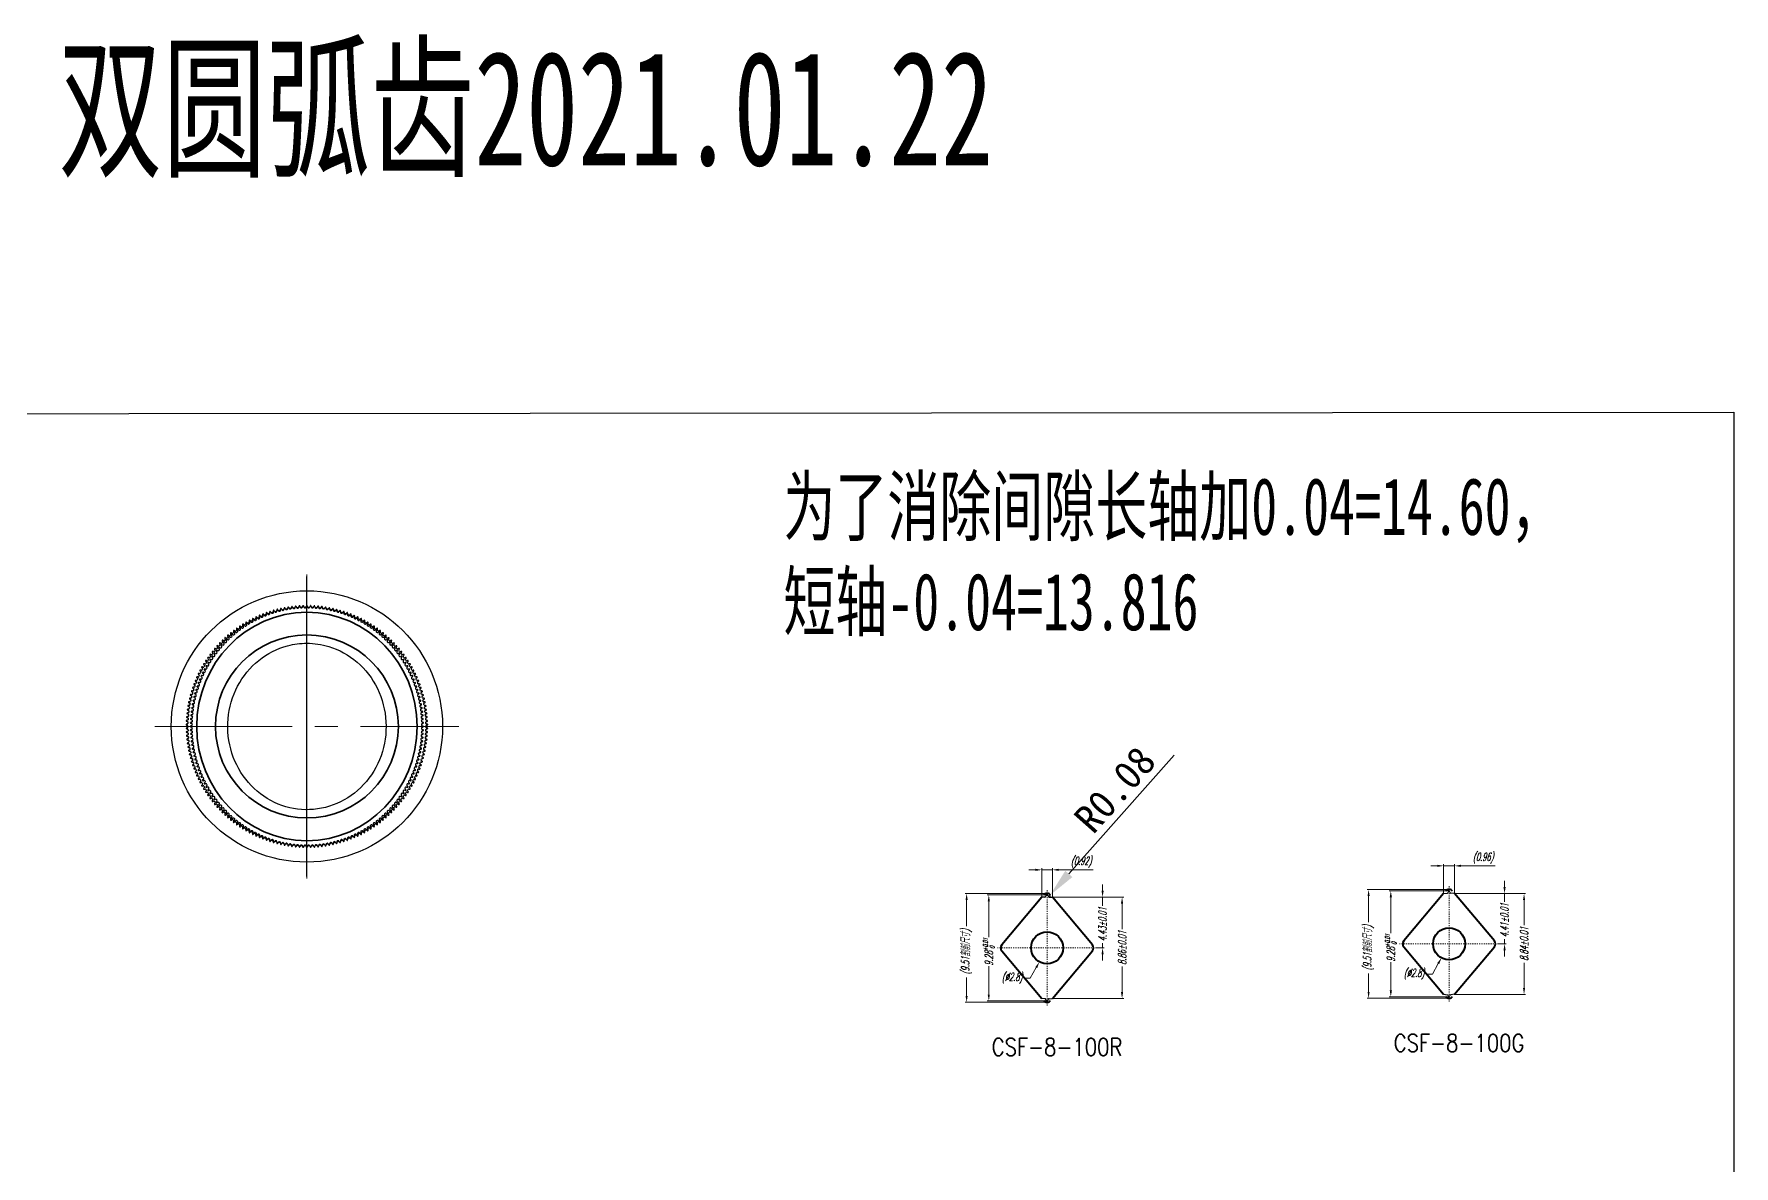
# Model space of a CAD drawing. Header units: millimetres. Extents: x 336 to 581, y 132 to 334.
# Drawn here: x 432.6 to 581.3, y 235.3 to 334.3 of the extents above; entities that cross this region are included whole.
import ezdxf

# ---------------------------------------------------------------- set-up
doc = ezdxf.new("R2010")
doc.units = ezdxf.units.MM
doc.linetypes.add('CENTER', pattern=[0.6, 0.375, -0.075, 0.075, -0.075])
doc.linetypes.add('点画线', pattern=[18, 12, -2, 2, -2])
for name, color, linetype, lineweight in [('center', 1, 'CENTER', 9), ('core', 7, 'Continuous', 40), ('dim', 7, 'Continuous', 9), ('中心线层', 1, '点画线', 18), ('粗实线层', 7, 'Continuous', 35)]:
    doc.layers.add(name, color=color, linetype=linetype, lineweight=lineweight)
doc.layers.add('Top', color=7, linetype='Continuous', true_color=0xffffff)
doc.styles.add('chinesef', font='simplex.shx', dxfattribs={"bigfont": 'gbcbig.shx'})
doc.styles.add('数字与字母-斜', font='romand.shx', dxfattribs={"width": 0.55, "oblique": 15})
doc.styles.add('标准', font='', dxfattribs={"width": 0.667})
doc.styles.get('标准').set_extended_font_data('宋体')
doc.dimstyles.new('ISO-25', dxfattribs={"dimtxt": 2.5, "dimasz": 2.5, "dimexe": 1.25, "dimexo": 0.625, "dimtad": 1, "dimdsep": 46, "dimtxsty": 'Standard', "dimcen": 2.5, "dimadec": 0, "dimazin": 0, "dimtfac": 1, "dimtmove": 0, "dimatfit": 3, "dimfxl": 0, "dimarcsym": 0})
doc.dimstyles.new('机械制图', dxfattribs={"dimscale": 0.8, "dimtxt": 8.5, "dimasz": 5, "dimexe": 1.5, "dimexo": 0, "dimgap": 1.2, "dimtad": 0, "dimdsep": 46, "dimtxsty": '数字与字母-斜', "dimcen": 0, "dimclrd": 256, "dimclre": 256, "dimazin": 2, "dimtfac": 1, "dimtmove": 0, "dimatfit": 3, "dimfxl": 0, "dimfrac": 2, "dimlwd": -1, "dimlwe": -1, "dimarcsym": 0})

# ---------------------------------------------------------------- blocks, each defined once
blk = doc.blocks.new('*U48')
at = {"color": 3}
for p, q in [((-0.06, -0.48), (-0.05, -0.51)), ((0.06, -0.48), (0.05, -0.51))]:
    blk.add_line(p, q, dxfattribs=at)
for centre, radius, start, end in [((-0.16, -0.48), 0.0945, 37.3856, 89.1013), ((-0.21, -0.51), 0.155, 13.7856, 37.3856), ((0.03, -0.49), 0.0841, 193.7856, 241.5986), ((0, 9.81), 10.38, 269.9472, 270.0528), ((-0.03, -0.49), 0.0841, 298.4014, 346.2144), ((0.21, -0.51), 0.155, 142.6144, 166.2144), ((0.16, -0.48), 0.0945, 90.8987, 142.6144), ((0, 9.81), 10.2, 270.8987, 270.9013)]:
    blk.add_arc(centre, radius, start, end, dxfattribs=at)
blk = doc.blocks.new('*U49')
at = {"color": 0, "linetype": 'ByBlock', "lineweight": -2, "transparency": 16777216}
for p, rotation in [((454.94, 283.56), 189.4908369739647), ((455.24, 283.6), 187.5952436773825), ((455.55, 283.64), 185.6979409696451), ((455.86, 283.66), 183.7993478972159), ((456.16, 283.68), 181.8998906031089), ((456.47, 283.68), 180), ((456.78, 283.68), 178.1001093968431), ((457.09, 283.66), 176.2006521027362), ((457.4, 283.64), 174.3020590303069), ((457.7, 283.6), 172.4047563225867), ((458.01, 283.56), 170.5091630254369), ((451.24, 282.08), 213.8128218417648), ((451.5, 282.25), 211.9707539819027), ((451.76, 282.41), 210.1230367586179), ((452.03, 282.56), 208.2698380247467), ((452.31, 282.7), 206.4113513786229), ((452.59, 282.83), 204.5477957232031), ((452.87, 282.96), 202.6794146534161), ((453.15, 283.07), 200.8064756677382), ((453.44, 283.18), 198.9292692020304), ((453.74, 283.27), 197.0481074859182), ((454.03, 283.36), 195.1633232243757), ((454.33, 283.43), 193.2752681096532), ((454.63, 283.5), 191.3843111712255), ((458.31, 283.5), 168.6156888287657), ((458.61, 283.43), 166.7247318903519), ((458.91, 283.36), 164.8366767756419), ((459.21, 283.27), 162.95189251411), ((459.5, 283.18), 161.0707307980068), ((459.79, 283.07), 159.1935243323066), ((460.08, 282.96), 157.320585346635), ((460.36, 282.83), 155.4522042768531), ((460.64, 282.7), 153.5886486214359), ((460.91, 282.56), 151.7301619753138), ((461.18, 282.41), 149.8769632243626), ((461.44, 282.25), 148.0292460047276), ((461.7, 282.08), 146.1871781483804), ((449.6, 280.69), 226.5404784342859), ((449.81, 280.91), 224.740473632002), ((450.03, 281.13), 222.9343696751441), ((450.26, 281.33), 221.1221547112069), ((450.5, 281.53), 219.3038415675264), ((450.74, 281.72), 217.4794682784155), ((450.99, 281.91), 215.6490985057944), ((461.96, 281.91), 144.3509014877085), ((462.2, 281.72), 142.5205317182686), ((462.45, 281.53), 140.6961584325216), ((462.68, 281.33), 138.8778452888355), ((462.91, 281.13), 137.0656303248923), ((463.13, 280.91), 135.259526370994), ((463.35, 280.69), 133.4595215687479), ((448.46, 279.24), 237.2160255193722), ((448.63, 279.5), 235.4510725950886), ((448.81, 279.75), 233.6805698706818), ((448.99, 279.99), 231.904373003453), ((449.19, 280.23), 230.1223575692649), ((449.39, 280.47), 228.3344199923697), ((463.56, 280.47), 131.6655800106488), ((463.76, 280.23), 129.8776424336951), ((463.95, 279.99), 128.095626999414), ((464.14, 279.75), 126.319430132066), ((464.32, 279.5), 124.5489274075201), ((464.49, 279.24), 122.7839744830834), ((447.72, 277.89), 245.9638665111879), ((447.85, 278.16), 244.2238687521222), ((447.99, 278.44), 242.479307340491), ((448.14, 278.71), 240.7299531366907), ((448.29, 278.98), 238.9755919430033), ((464.65, 278.98), 121.0244080592893), ((464.81, 278.71), 119.2700468654323), ((464.95, 278.44), 117.5206926614582), ((465.09, 278.16), 115.7761312496515), ((465.22, 277.89), 114.0361334904102), ((447.2, 276.44), 254.6043389684204), ((447.29, 276.73), 252.8832701024959), ((447.39, 277.02), 251.1589721199838), ((447.49, 277.31), 249.4311562544276), ((447.6, 277.6), 247.6995436841941), ((465.34, 277.6), 112.3004563175184), ((465.45, 277.31), 110.5688437471842), ((465.56, 277.02), 108.8410278815157), ((465.65, 276.73), 107.1167298885097), ((465.74, 276.44), 105.3956610231856), ((446.95, 275.23), 261.4623930296211), ((447, 275.53), 259.7511875403154), ((447.06, 275.84), 258.0379883651125), ((447.13, 276.14), 256.322476464084), ((465.82, 276.14), 103.677523528073), ((465.89, 275.84), 101.9620116275504), ((465.95, 275.53), 100.2488124528118), ((466, 275.23), 98.537606963933), ((446.84, 274), 268.2938243437875), ((446.83, 273.69), 269.9999999999982), ((446.85, 274.31), 266.5873113449028), ((446.88, 274.62), 264.8801245247548), ((446.91, 274.92), 263.1719291352264), ((466.04, 274.92), 96.8280708587215), ((466.07, 274.62), 95.11987546924537), ((466.09, 274.31), 93.41268864961799), ((466.11, 274), 91.70617565113692), ((466.11, 273.69), 89.99999999524826), ((446.84, 273.38), 271.7061756562082), ((446.85, 273.08), 273.4126886550903), ((446.88, 272.77), 275.1198754752334), ((446.91, 272.46), 276.828070864753), ((446.95, 272.16), 278.5376069703441), ((466, 272.16), 81.46239303016074), ((466.04, 272.46), 83.17192913153012), ((466.07, 272.77), 84.8801245207839), ((466.09, 273.08), 86.58731134067797), ((466.11, 273.38), 88.29382433931066), ((447, 271.85), 280.248812459628), ((447.06, 271.55), 281.962011634799), ((447.13, 271.25), 283.6775235357827), ((447.2, 270.95), 285.3956610313854), ((465.74, 270.95), 74.60433896748692), ((465.82, 271.25), 76.32247646341719), ((465.89, 271.55), 78.03798836523507), ((465.95, 271.85), 79.75118754059925), ((447.29, 270.66), 287.1167298972297), ((447.39, 270.36), 288.841027879639), ((447.49, 270.07), 290.5688437450663), ((447.6, 269.78), 292.3004563151422), ((447.72, 269.5), 294.036133487959), ((465.22, 269.5), 65.96386650953704), ((465.34, 269.78), 67.69954368261078), ((465.45, 270.07), 69.43115625294728), ((465.56, 270.36), 71.15897211864483), ((465.65, 270.66), 72.88327010133888), ((447.85, 269.22), 295.7761312474733), ((447.99, 268.95), 297.5206926590013), ((448.14, 268.67), 299.2700468626772), ((448.29, 268.41), 301.0244080562151), ((448.46, 268.15), 302.783974479668), ((448.63, 267.89), 304.5489274037401), ((464.32, 267.89), 55.45107259359097), ((464.49, 268.15), 57.21602551779977), ((464.65, 268.41), 58.97559194137126), ((464.81, 268.67), 60.72995313501753), ((464.95, 268.95), 62.47930733879886), ((465.09, 269.22), 64.22386875043631), ((448.81, 267.64), 306.3194301278961), ((448.99, 267.39), 308.0956269948281), ((449.19, 267.15), 309.8776424286669), ((449.39, 266.92), 311.6655800051508), ((449.6, 266.69), 313.4595215627514), ((449.81, 266.47), 315.2595263644689), ((463.13, 266.47), 44.74047363109209), ((463.35, 266.69), 46.54047843327419), ((463.56, 266.92), 48.33441999125431), ((463.76, 267.15), 50.12235756804695), ((463.95, 267.39), 51.90437300213566), ((464.14, 267.64), 53.68056986927025), ((450.03, 266.26), 317.065630320664), ((450.26, 266.05), 318.8778452838263), ((450.5, 265.85), 320.6961584266027), ((450.74, 265.66), 322.5205317146603), ((450.99, 265.48), 324.3509014945407), ((451.24, 265.3), 326.1871781581901), ((451.5, 265.13), 328.029246018053), ((461.44, 265.13), 31.97075398155555), ((461.7, 265.3), 33.81282184135797), ((461.96, 265.48), 35.6490985053208), ((462.2, 265.66), 37.47946827786795), ((462.45, 265.85), 39.30384156689778), ((462.68, 266.05), 41.12215471049006), ((462.91, 266.26), 42.93436967433311), ((451.76, 264.98), 329.876963241339), ((452.03, 264.83), 331.7301619752114), ((452.31, 264.68), 333.5886486213366), ((452.59, 264.55), 335.4522042767582), ((452.87, 264.43), 337.3205853465464), ((453.15, 264.31), 339.1935243322246), ((453.44, 264.21), 341.070730797933), ((453.74, 264.11), 342.9518925135424), ((454.03, 264.03), 344.8366767752328), ((454.33, 263.95), 346.7247318900755), ((454.63, 263.89), 348.6156888285954), ((454.94, 263.83), 350.5091630259212), ((455.24, 263.78), 352.4047563227309), ((455.55, 263.75), 354.3020590303286), ((455.86, 263.72), 356.2006521027416), ((456.16, 263.71), 358.1001093968471), ((456.78, 263.71), 1.899890603065979), ((457.09, 263.72), 3.799347897185712), ((457.4, 263.75), 5.697940969622366), ((457.7, 263.78), 7.595243677250884), ((458.01, 263.83), 9.490836974098155), ((458.31, 263.89), 11.38431117146572), ((458.61, 263.95), 13.27526811003003), ((458.91, 264.03), 15.16332322428985), ((459.21, 264.11), 17.0481074858206), ((459.5, 264.21), 18.92926914137255), ((459.79, 264.31), 20.80647566760764), ((460.08, 264.43), 22.67941465326308), ((460.36, 264.55), 24.54779572302335), ((460.64, 264.68), 26.41135137841171), ((460.91, 264.83), 28.26983802449723), ((461.18, 264.98), 30.12303675832327)]:
    blk.add_blockref('*U48', p, dxfattribs=dict(at, rotation=rotation))
blk.add_blockref('*U48', (456.47, 263.7), dxfattribs=at)
blk = doc.blocks.new('*U39')
for p, q in [((0.01, -0.02), (0, -0.03)), ((0.13, -0.02), (0.13, -0.03))]:
    blk.add_line(p, q)
for centre, radius, start, end in [((0.22, -0.06), 0.215, 142.7889, 169.2251), ((0.07, 0.05), 0.0283, 37.2111, 142.7889), ((-0.08, -0.06), 0.215, 10.7749, 37.2111), ((0.07, -10.49), 10.41, 90.5196, 91.2626), ((-0.09, -0.01), 0.0991, 312.75, 349.2251), ((0.23, -0.01), 0.0991, 190.7749, 227.25)]:
    blk.add_arc(centre, radius, start, end)
blk = doc.blocks.new('*U41')
at = {"color": 0, "linetype": 'ByBlock', "lineweight": -2, "transparency": 16777216}
for p, rotation in [((-545.65, -241.09), 21.38613861386139), ((-545.35, -240.97), 19.60396039603961), ((-545.04, -240.87), 17.82178217821783), ((-544.73, -240.77), 16.03960396039606), ((-544.41, -240.68), 14.25742574257428), ((-544.1, -240.6), 12.47524752475248), ((-543.78, -240.54), 10.6930693069307), ((-543.46, -240.48), 8.910891089108889), ((-543.13, -240.43), 7.1287128712871), ((-542.81, -240.39), 5.346534653465332), ((-542.48, -240.37), 3.56435643564348), ((-542.16, -240.35), 1.782178217821757), ((-541.5, -240.34), 358.2178217821785), ((-541.18, -240.36), 356.4356435643566), ((-540.85, -240.38), 354.6534653465349), ((-540.53, -240.41), 352.871287128713), ((-540.2, -240.46), 351.0891089108911), ((-539.88, -240.51), 349.3069306930694), ((-539.56, -240.57), 347.5247524752476), ((-539.24, -240.65), 345.7425742574258), ((-538.93, -240.73), 343.960396039604), ((-538.62, -240.82), 342.1782178217823), ((-538.31, -240.93), 340.3960396039605), ((-538, -241.04), 338.6138613861387), ((-548.19, -242.54), 37.42574257425745), ((-547.93, -242.35), 35.64356435643565), ((-547.67, -242.16), 33.86138613861387), ((-547.39, -241.98), 32.07920792079209), ((-547.12, -241.81), 30.29702970297033), ((-546.83, -241.65), 28.51485148514854), ((-546.54, -241.49), 26.73267326732674), ((-546.25, -241.35), 24.95049504950498), ((-545.95, -241.21), 23.16831683168317), ((-537.7, -241.16), 336.831683168317), ((-537.4, -241.29), 335.0495049504951), ((-537.1, -241.43), 333.2673267326733), ((-536.81, -241.58), 331.4851485148516), ((-536.53, -241.74), 329.7029702970298), ((-536.25, -241.91), 327.920792079208), ((-535.97, -242.08), 326.1386138613863), ((-535.7, -242.27), 324.3564356435645), ((-535.44, -242.46), 322.5742574257426), ((-549.62, -243.88), 48.11881188118814), ((-549.4, -243.64), 46.33663366336635), ((-549.17, -243.4), 44.55445544554458), ((-548.94, -243.18), 42.77227722772279), ((-548.7, -242.96), 40.99009900990102), ((-548.45, -242.75), 39.20792079207922), ((-535.18, -242.66), 320.7920792079209), ((-534.93, -242.87), 319.0099009900991), ((-534.69, -243.09), 317.2277227722773), ((-534.45, -243.31), 315.4455445544555), ((-534.22, -243.54), 313.6633663366338), ((-534, -243.78), 311.8811881188119), ((-533.78, -244.02), 310.0990099009902), ((-550.77, -245.46), 58.81188118811883), ((-550.6, -245.18), 57.02970297029704), ((-550.42, -244.91), 55.24752475247524), ((-550.23, -244.64), 53.46534653465348), ((-550.04, -244.38), 51.68316831683171), ((-549.83, -244.13), 49.90099009900993), ((-533.57, -244.28), 308.3168316831684), ((-533.37, -244.53), 306.5346534653466), ((-533.18, -244.8), 304.7524752475248), ((-533, -245.07), 302.9702970297031), ((-532.82, -245.34), 301.1881188118812), ((-551.5, -246.92), 67.72277227722773), ((-551.37, -246.62), 65.94059405940594), ((-551.24, -246.32), 64.15841584158417), ((-551.09, -246.03), 62.37623762376241), ((-550.94, -245.74), 60.59405940594063), ((-532.65, -245.62), 299.4059405940595), ((-532.5, -245.91), 297.6237623762377), ((-532.35, -246.2), 295.8415841584159), ((-532.21, -246.49), 294.0594059405942), ((-532.08, -246.79), 292.2772277227724), ((-531.96, -247.1), 290.4950495049505), ((-551.99, -248.47), 76.63366336633665), ((-551.91, -248.16), 74.85148514851487), ((-551.82, -247.84), 73.0693069306931), ((-551.72, -247.53), 71.28712871287132), ((-551.62, -247.22), 69.50495049504953), ((-531.85, -247.4), 288.7128712871288), ((-531.74, -247.71), 286.930693069307), ((-531.65, -248.03), 285.1485148514852), ((-531.57, -248.34), 283.3663366336635), ((-552.2, -249.76), 83.76237623762378), ((-552.16, -249.44), 81.98019801980202), ((-552.11, -249.11), 80.19801980198022), ((-552.06, -248.79), 78.41584158415843), ((-531.5, -248.66), 281.5841584158417), ((-531.43, -248.98), 279.8019801980199), ((-531.38, -249.3), 278.0198019801981), ((-531.34, -249.63), 276.2376237623763), ((-531.31, -249.95), 274.4554455445545), ((-552.25, -250.41), 87.32673267326734), ((-552.26, -250.74), 89.10891089108914), ((-552.25, -251.07), 90.8910891089109), ((-552.24, -251.39), 92.67326732673271), ((-552.23, -250.09), 85.54455445544558), ((-531.28, -250.28), 272.6732673267327), ((-531.28, -251.26), 267.3267326732674), ((-531.27, -250.6), 270.8910891089109), ((-531.27, -250.93), 269.1089108910892), ((-552.22, -251.72), 94.4554455445545), ((-552.19, -252.04), 96.23762376237627), ((-552.14, -252.37), 98.01980198019803), ((-552.09, -252.69), 99.80198019801982), ((-552.03, -253.01), 101.5841584158416), ((-531.47, -252.88), 258.4158415841584), ((-531.41, -252.55), 260.1980198019803), ((-531.36, -252.23), 261.9801980198021), ((-531.32, -251.91), 263.7623762376238), ((-531.3, -251.58), 265.5445544554456), ((-551.96, -253.33), 103.3663366336634), ((-551.87, -253.64), 105.1485148514851), ((-551.78, -253.96), 106.930693069307), ((-551.68, -254.27), 108.7128712871287), ((-531.91, -254.45), 249.5049504950496), ((-531.8, -254.14), 251.2871287128714), ((-531.7, -253.83), 253.0693069306931), ((-531.62, -253.51), 254.8514851485149), ((-531.54, -253.19), 256.6336633663367), ((-551.57, -254.57), 110.4950495049505), ((-551.45, -254.88), 112.2772277227723), ((-551.32, -255.17), 114.0594059405941), ((-551.18, -255.47), 115.8415841584159), ((-551.03, -255.76), 117.6237623762376), ((-532.59, -255.93), 240.5940594059407), ((-532.43, -255.64), 242.3762376237624), ((-532.29, -255.35), 244.1584158415842), ((-532.15, -255.05), 245.940594059406), ((-532.03, -254.75), 247.7227722772278), ((-550.87, -256.05), 119.4059405940594), ((-550.7, -256.33), 121.1881188118812), ((-550.53, -256.6), 122.970297029703), ((-550.35, -256.87), 124.7524752475248), ((-550.15, -257.14), 126.5346534653466), ((-549.95, -257.39), 128.3168316831683), ((-533.49, -257.29), 231.6831683168317), ((-533.29, -257.03), 233.4653465346535), ((-533.1, -256.76), 235.2475247524753), ((-532.92, -256.49), 237.0297029702971), ((-532.75, -256.21), 238.8118811881189), ((-549.75, -257.65), 130.0990099009901), ((-549.53, -257.89), 131.8811881188119), ((-549.31, -258.13), 133.6633663366337), ((-549.08, -258.36), 135.4455445544555), ((-548.84, -258.58), 137.2277227722772), ((-548.59, -258.8), 139.009900990099), ((-535.08, -258.92), 219.2079207920792), ((-534.83, -258.71), 220.990099009901), ((-534.59, -258.49), 222.7722772277228), ((-534.35, -258.26), 224.5544554455446), ((-534.13, -258.03), 226.3366336633664), ((-533.9, -257.79), 228.1188118811882), ((-533.69, -257.54), 229.90099009901), ((-548.34, -259.01), 140.7920792079208), ((-548.09, -259.21), 142.5742574257426), ((-547.82, -259.4), 144.3564356435644), ((-547.55, -259.59), 146.1386138613862), ((-547.28, -259.76), 147.920792079208), ((-547, -259.93), 149.7029702970297), ((-546.71, -260.09), 151.4851485148515), ((-546.42, -260.24), 153.2673267326733), ((-546.13, -260.38), 155.0495049504951), ((-537.27, -260.32), 204.950495049505), ((-536.98, -260.18), 206.7326732673268), ((-536.69, -260.02), 208.5148514851485), ((-536.41, -259.86), 210.2970297029703), ((-536.13, -259.69), 212.0792079207921), ((-535.86, -259.51), 213.8613861386139), ((-535.59, -259.32), 215.6435643564357), ((-535.33, -259.13), 217.4257425742575), ((-545.83, -260.51), 156.8316831683169), ((-545.53, -260.63), 158.6138613861386), ((-545.22, -260.74), 160.3960396039604), ((-544.91, -260.85), 162.1782178217823), ((-544.6, -260.94), 163.960396039604), ((-544.28, -261.02), 165.7425742574258), ((-543.96, -261.09), 167.5247524752476), ((-543.64, -261.16), 169.3069306930693), ((-543.32, -261.21), 171.0891089108912), ((-543, -261.26), 172.871287128713), ((-542.67, -261.29), 174.6534653465348), ((-542.35, -261.31), 176.4356435643566), ((-542.02, -261.33), 178.2178217821787), ((-541.7, -261.33), 180), ((-541.37, -261.32), 181.7821782178215), ((-541.04, -261.3), 183.5643564356435), ((-540.72, -261.28), 185.3465346534653), ((-540.39, -261.24), 187.1287128712871), ((-540.07, -261.19), 188.910891089109), ((-539.75, -261.13), 190.6930693069307), ((-539.43, -261.07), 192.4752475247525), ((-539.11, -260.99), 194.2574257425743), ((-538.8, -260.9), 196.0396039603961), ((-538.49, -260.8), 197.8217821782178), ((-538.18, -260.7), 199.6039603960396), ((-537.87, -260.58), 201.3861386138614), ((-537.57, -260.46), 203.1683168316832)]:
    blk.add_blockref('*U39', p, dxfattribs=dict(at, rotation=rotation))
blk.add_blockref('*U39', (-541.83, -240.34), dxfattribs=at)
blk = doc.blocks.new('*D55')
at = {"layer": 'Defpoints', "color": 0, "transparency": 16777216}
for p in [(514.2, 259.08), (521.24, 259.08), (521.24, 249.57)]:
    blk.add_point(p, dxfattribs=at)
at = {"layer": 'dim', "transparency": 16777216}
for p, q in [((521.24, 259.08), (514.06, 259.08)), ((514.2, 258.52), (514.2, 256.24)), ((514.2, 250.13), (514.2, 251.74)), ((521.24, 249.57), (514.06, 249.57))]:
    blk.add_line(p, q, dxfattribs=at)
for points in [[(514.1, 258.52), (514.29, 258.52), (514.2, 259.08)], [(514.1, 250.13), (514.29, 250.13), (514.2, 249.57)]]:
    blk.add_solid(points, dxfattribs=at)
at = {"layer": 'dim', "color": 0, "transparency": 16777216, "insert": (514.2, 253.99), "char_height": 0.7, "attachment_point": 5, "rotation": 90, "style": '数字与字母-斜'}
blk.add_mtext('(9.51{\\fFZXiYuan-M01S|b0|i0|c134|p65;割前尺寸})', dxfattribs=at)
blk = doc.blocks.new('*D56')
at = {"layer": 'Defpoints', "color": 0, "transparency": 16777216}
for p in [(516.14, 258.96), (521.24, 258.96), (521.24, 249.69)]:
    blk.add_point(p, dxfattribs=at)
at = {"layer": 'dim', "transparency": 16777216}
for p, q in [((521.24, 258.96), (516, 258.96)), ((516.14, 258.4), (516.14, 255.26)), ((516.14, 250.25), (516.14, 252.72)), ((521.24, 249.69), (516, 249.69))]:
    blk.add_line(p, q, dxfattribs=at)
for points in [[(516.04, 258.4), (516.23, 258.4), (516.14, 258.96)], [(516.04, 250.25), (516.23, 250.25), (516.14, 249.69)]]:
    blk.add_solid(points, dxfattribs=at)
at = {"layer": 'dim', "color": 0, "transparency": 16777216, "insert": (516.14, 253.99), "char_height": 0.7, "attachment_point": 5, "rotation": 90, "style": '数字与字母-斜'}
blk.add_mtext('\\A1;9.28{\\H0.420000;\\S+0.01^  0;}', dxfattribs=at)
blk = doc.blocks.new('*D57')
at = {"layer": 'Defpoints', "color": 0, "transparency": 16777216}
for p in [(521.7, 258.76), (526.09, 258.76), (525.56, 254.33)]:
    blk.add_point(p, dxfattribs=at)
at = {"layer": 'dim', "transparency": 16777216}
for p, q in [((526.09, 259.32), (526.09, 259.88)), ((521.7, 258.76), (526.23, 258.76)), ((526.09, 258.76), (526.09, 258.01)), ((526.09, 254.33), (526.09, 254.75)), ((525.56, 254.33), (526.23, 254.33)), ((526.09, 253.77), (526.09, 253.21))]:
    blk.add_line(p, q, dxfattribs=at)
for points in [[(526, 259.32), (526.19, 259.32), (526.09, 258.76)], [(526, 253.77), (526.19, 253.77), (526.09, 254.33)]]:
    blk.add_solid(points, dxfattribs=at)
at = {"layer": 'dim', "color": 0, "transparency": 16777216, "insert": (526.09, 256.38), "char_height": 0.7, "attachment_point": 5, "rotation": 90, "style": '数字与字母-斜'}
blk.add_mtext('\\A1;4.43±0.01', dxfattribs=at)
blk = doc.blocks.new('*D58')
at = {"layer": 'Defpoints', "color": 0, "transparency": 16777216}
for p in [(521.91, 255.55), (520.56, 253.1)]:
    blk.add_point(p, dxfattribs=at)
at = {"layer": 'dim', "transparency": 16777216}
for p, q in [((519.21, 251.67), (519.77, 251.67)), ((519.77, 251.67), (520.29, 252.61))]:
    blk.add_line(p, q, dxfattribs=at)
blk.add_solid([(520.21, 252.65), (520.37, 252.56), (520.56, 253.1)], dxfattribs=at)
at = {"layer": 'dim', "color": 0, "transparency": 16777216, "insert": (518.18, 251.67), "char_height": 0.7, "attachment_point": 5, "rotation": 0.01, "style": '数字与字母-斜'}
blk.add_mtext('(∅2.8)', dxfattribs=at)
blk = doc.blocks.new('*D59')
at = {"layer": 'Defpoints', "color": 0, "transparency": 16777216}
for p in [(520.77, 261.15), (520.77, 258.76), (521.7, 258.76)]:
    blk.add_point(p, dxfattribs=at)
at = {"layer": 'dim', "transparency": 16777216}
for p, q in [((520.21, 261.15), (519.65, 261.15)), ((520.77, 258.76), (520.77, 261.29)), ((520.77, 261.15), (521.7, 261.15)), ((521.7, 258.76), (521.7, 261.29)), ((522.26, 261.15), (525.27, 261.15))]:
    blk.add_line(p, q, dxfattribs=at)
for points in [[(520.21, 261.25), (520.21, 261.06), (520.77, 261.15)], [(522.26, 261.25), (522.26, 261.06), (521.7, 261.15)]]:
    blk.add_solid(points, dxfattribs=at)
at = {"layer": 'dim', "color": 0, "transparency": 16777216, "insert": (524.23, 261.83), "char_height": 0.7, "attachment_point": 5, "style": '数字与字母-斜'}
blk.add_mtext('(0.92)', dxfattribs=at)
blk = doc.blocks.new('*D60')
at = {"layer": 'Defpoints', "color": 0, "transparency": 16777216}
for p in [(521.7, 258.76), (527.8, 258.76), (521.7, 249.9)]:
    blk.add_point(p, dxfattribs=at)
at = {"layer": 'dim', "transparency": 16777216}
for p, q in [((521.7, 258.76), (527.94, 258.76)), ((527.8, 258.2), (527.8, 255.96)), ((527.8, 250.46), (527.8, 252.69)), ((521.7, 249.9), (527.94, 249.9))]:
    blk.add_line(p, q, dxfattribs=at)
for points in [[(527.7, 258.2), (527.89, 258.2), (527.8, 258.76)], [(527.7, 250.46), (527.89, 250.46), (527.8, 249.9)]]:
    blk.add_solid(points, dxfattribs=at)
at = {"layer": 'dim', "color": 0, "transparency": 16777216, "insert": (527.8, 254.33), "char_height": 0.7, "attachment_point": 5, "rotation": 90, "style": '数字与字母-斜'}
blk.add_mtext('\\A1;8.86±0.01', dxfattribs=at)
blk = doc.blocks.new('*D68')
at = {"color": 0, "linetype": 'Continuous', "lineweight": -2, "transparency": 16777216}
for p, q in [((532.35, 271.17), (523.14, 260.79)), ((521.43, 258.86), (521.48, 258.92))]:
    blk.add_line(p, q, dxfattribs=at)
blk.add_arc((521.43, 258.86), 0.0841, 265.574, 48.415, dxfattribs=at)
at = {"color": 0, "transparency": 16777216}
blk.add_solid([(522.83, 261.07), (523.45, 260.52), (521.48, 258.92)], dxfattribs=at)
at = {"layer": 'Defpoints', "color": 0, "transparency": 16777216}
for p in [(521.43, 258.86), (521.48, 258.92)]:
    blk.add_point(p, dxfattribs=at)
at = {"color": 0, "transparency": 16777216, "insert": (527.17, 268.16), "char_height": 2.5, "attachment_point": 5, "rotation": 48.415}
blk.add_mtext('R0.08', dxfattribs=at)
blk = doc.blocks.new('*D61')
at = {"layer": 'Defpoints', "color": 0, "transparency": 16777216}
for p in [(549.37, 259.43), (556.41, 259.43), (556.41, 249.92)]:
    blk.add_point(p, dxfattribs=at)
at = {"layer": 'dim', "transparency": 16777216}
for p, q in [((556.41, 259.43), (549.23, 259.43)), ((549.37, 258.87), (549.37, 256.59)), ((549.37, 250.48), (549.37, 252.09)), ((556.41, 249.92), (549.23, 249.92))]:
    blk.add_line(p, q, dxfattribs=at)
for points in [[(549.28, 258.87), (549.46, 258.87), (549.37, 259.43)], [(549.28, 250.48), (549.46, 250.48), (549.37, 249.92)]]:
    blk.add_solid(points, dxfattribs=at)
at = {"layer": 'dim', "color": 0, "transparency": 16777216, "insert": (549.37, 254.34), "char_height": 0.7, "attachment_point": 5, "rotation": 90, "style": '数字与字母-斜'}
blk.add_mtext('(9.51{\\fFZXiYuan-M01S|b0|i0|c134|p65;割前尺寸})', dxfattribs=at)
blk = doc.blocks.new('*D62')
at = {"layer": 'Defpoints', "color": 0, "transparency": 16777216}
for p in [(551.31, 259.31), (556.41, 259.31), (556.41, 250.04)]:
    blk.add_point(p, dxfattribs=at)
at = {"layer": 'dim', "transparency": 16777216}
for p, q in [((556.41, 259.31), (551.17, 259.31)), ((551.31, 258.75), (551.31, 255.61)), ((551.31, 250.6), (551.31, 253.07)), ((556.41, 250.04), (551.17, 250.04))]:
    blk.add_line(p, q, dxfattribs=at)
for points in [[(551.22, 258.75), (551.41, 258.75), (551.31, 259.31)], [(551.22, 250.6), (551.41, 250.6), (551.31, 250.04)]]:
    blk.add_solid(points, dxfattribs=at)
at = {"layer": 'dim', "color": 0, "transparency": 16777216, "insert": (551.31, 254.34), "char_height": 0.7, "attachment_point": 5, "rotation": 90, "style": '数字与字母-斜'}
blk.add_mtext('\\A1;9.28{\\H0.420000;\\S+0.01^  0;}', dxfattribs=at)
blk = doc.blocks.new('*D63')
at = {"layer": 'Defpoints', "color": 0, "transparency": 16777216}
for p in [(556.89, 259.08), (561.27, 259.08), (560.74, 254.68)]:
    blk.add_point(p, dxfattribs=at)
at = {"layer": 'dim', "transparency": 16777216}
for p, q in [((556.89, 259.08), (561.41, 259.08)), ((561.27, 259.64), (561.27, 260.2)), ((561.27, 259.08), (561.27, 258.36)), ((560.74, 254.68), (561.41, 254.68)), ((561.27, 254.68), (561.27, 255.1)), ((561.27, 254.12), (561.27, 253.56))]:
    blk.add_line(p, q, dxfattribs=at)
for points in [[(561.17, 259.64), (561.36, 259.64), (561.27, 259.08)], [(561.17, 254.12), (561.36, 254.12), (561.27, 254.68)]]:
    blk.add_solid(points, dxfattribs=at)
at = {"layer": 'dim', "color": 0, "transparency": 16777216, "insert": (561.27, 256.73), "char_height": 0.7, "attachment_point": 5, "rotation": 90, "style": '数字与字母-斜'}
blk.add_mtext('\\A1;4.41±0.01', dxfattribs=at)
blk = doc.blocks.new('*D64')
at = {"layer": 'Defpoints', "color": 0, "transparency": 16777216}
for p in [(557.09, 255.9), (555.74, 253.45)]:
    blk.add_point(p, dxfattribs=at)
at = {"layer": 'dim', "transparency": 16777216}
for p, q in [((554.95, 252.02), (555.47, 252.96)), ((554.39, 252.02), (554.95, 252.02))]:
    blk.add_line(p, q, dxfattribs=at)
blk.add_solid([(555.38, 253), (555.55, 252.91), (555.74, 253.45)], dxfattribs=at)
at = {"layer": 'dim', "color": 0, "transparency": 16777216, "insert": (553.35, 252.02), "char_height": 0.7, "attachment_point": 5, "rotation": 0.01, "style": '数字与字母-斜'}
blk.add_mtext('(∅2.8)', dxfattribs=at)
blk = doc.blocks.new('*D65')
at = {"layer": 'Defpoints', "color": 0, "transparency": 16777216}
for p in [(555.93, 261.5), (555.93, 259.08), (556.89, 259.08)]:
    blk.add_point(p, dxfattribs=at)
at = {"layer": 'dim', "transparency": 16777216}
for p, q in [((555.37, 261.5), (554.81, 261.5)), ((555.93, 259.08), (555.93, 261.64)), ((555.93, 261.5), (556.89, 261.5)), ((556.89, 259.08), (556.89, 261.64)), ((557.45, 261.5), (560.44, 261.5))]:
    blk.add_line(p, q, dxfattribs=at)
for points in [[(555.37, 261.6), (555.37, 261.41), (555.93, 261.5)], [(557.45, 261.6), (557.45, 261.41), (556.89, 261.5)]]:
    blk.add_solid(points, dxfattribs=at)
at = {"layer": 'dim', "color": 0, "transparency": 16777216, "insert": (559.4, 262.18), "char_height": 0.7, "attachment_point": 5, "style": '数字与字母-斜'}
blk.add_mtext('(0.96)', dxfattribs=at)
blk = doc.blocks.new('*D66')
at = {"layer": 'Defpoints', "color": 0, "transparency": 16777216}
for p in [(556.89, 259.08), (562.97, 259.08), (556.87, 250.25)]:
    blk.add_point(p, dxfattribs=at)
at = {"layer": 'dim', "transparency": 16777216}
for p, q in [((556.89, 259.08), (563.11, 259.08)), ((562.97, 258.52), (562.97, 256.3)), ((562.97, 250.81), (562.97, 253.03)), ((556.87, 250.25), (563.11, 250.25))]:
    blk.add_line(p, q, dxfattribs=at)
for points in [[(562.88, 258.52), (563.06, 258.52), (562.97, 259.08)], [(562.88, 250.81), (563.06, 250.81), (562.97, 250.25)]]:
    blk.add_solid(points, dxfattribs=at)
at = {"layer": 'dim', "color": 0, "transparency": 16777216, "insert": (562.97, 254.67), "char_height": 0.7, "attachment_point": 5, "rotation": 90, "style": '数字与字母-斜'}
blk.add_mtext('\\A1;8.84±0.01', dxfattribs=at)

msp = doc.modelspace()

# ---------------------------------------------------------------- linework, layer by layer
msp.add_line((456.47234, 260.57894), (456.47234, 286.80735))
at = {"color": 1}
for p, q in [((521.13177, 258.87174), (521.1234, 258.83981)), ((521.33691, 258.87174), (521.34528, 258.83981)), ((555.92928, 259.08475), (556.26069, 259.12666)), ((556.34696, 259.21352), (556.34561, 259.20644)), ((556.47208, 259.21352), (556.47342, 259.20644)), ((556.88975, 259.08475), (556.55834, 259.12666)), ((555.92928, 250.26906), (556.26069, 250.22715)), ((556.34696, 250.14028), (556.34561, 250.14737)), ((556.47208, 250.14028), (556.47342, 250.14737)), ((556.88975, 250.26906), (556.55834, 250.22715)), ((521.13177, 249.78142), (521.1234, 249.81335)), ((521.33691, 249.78142), (521.34528, 249.81335))]:
    msp.add_line(p, q, dxfattribs=at)
at = {"color": 0, "lineweight": -3}
for p, q in [((521.04853, 258.77727), (520.7721, 258.75588)), ((521.42015, 258.77727), (521.69658, 258.75588)), ((521.04853, 249.87588), (520.7721, 249.89728)), ((521.42015, 249.87588), (521.69658, 249.89728))]:
    msp.add_line(p, q, dxfattribs=at)
at = {"color": 0, "lineweight": 30}
msp.add_lwpolyline([(335.54645, 300.96573), (581.34114, 301.17028), (581.34114, 132.09973), (335.54645, 131.89517)], close=True, dxfattribs=at)
msp.add_circle((456.47234, 273.69315), 11.86675)
at = {"color": 1}
for centre, radius, start, end in [((521.04203, 258.86113), 0.08411, 274.4259844, 345.3144356), ((521.28123, 258.83257), 0.15451, 141.7144216, 165.3144356), ((521.23411, 258.86976), 0.09448, 89.9987222, 141.7144216), ((521.23434, 269.16397), 10.19973, 269.9987222, 270.0012778), ((521.23457, 258.86976), 0.09448, 38.2855784, 90.0012778), ((521.18745, 258.83257), 0.15451, 14.6855644, 38.2855784), ((521.42664, 258.86113), 0.08411, 194.6855644, 265.5740154), ((556.24826, 259.22497), 0.09909, 277.2035326, 349.2250825), ((556.55819, 259.17332), 0.21503, 142.7888639, 169.2250825), ((556.40952, 259.28622), 0.02834, 37.2111361, 142.7888639), ((556.26084, 259.17332), 0.21503, 10.7749175, 37.2111361), ((556.57077, 259.22497), 0.09909, 190.7749175, 262.796467), ((556.24826, 250.12884), 0.09909, 10.7749175, 82.7964674), ((556.55819, 250.18048), 0.21503, 190.7749175, 217.2111361), ((556.40952, 250.06759), 0.02834, 217.2111361, 322.7888639), ((556.26084, 250.18048), 0.21503, 322.7888639, 349.2250825), ((556.57077, 250.12884), 0.09909, 97.203533, 169.2250825), ((521.04203, 249.79202), 0.08411, 14.6855644, 85.5740156), ((521.28123, 249.82059), 0.15451, 194.6855644, 218.2855784), ((521.23411, 249.7834), 0.09448, 218.2855784, 270.0012778), ((521.23434, 239.48918), 10.19973, 89.9987222, 90.0012778), ((521.23457, 249.7834), 0.09448, 269.9987222, 321.7144216), ((521.18745, 249.82059), 0.15451, 321.7144216, 345.3144356), ((521.42664, 249.79202), 0.08411, 94.4259846, 165.3144356)]:
    msp.add_arc(centre, radius, start, end, dxfattribs=at)
at = {"layer": 'center', "color": 1, "linetype": 'CENTER', "ltscale": 0.074889}
for p, q in [((521.23434, 259.37081), (521.23434, 249.28235)), ((556.40952, 259.72113), (556.40952, 249.63267)), ((560.73803, 254.6769), (552.07954, 254.6769)), ((525.56286, 254.32658), (516.90436, 254.32658))]:
    msp.add_line(p, q, dxfattribs=at)
at = {"layer": 'core'}
for p, q in [((555.92928, 259.08475), (552.44531, 254.93272)), ((560.37372, 254.93272), (556.88975, 259.08475)), ((520.7721, 258.75588), (517.27013, 254.5824)), ((525.19854, 254.5824), (521.69658, 258.75588)), ((552.44531, 254.42109), (555.92928, 250.26906)), ((556.88975, 250.26906), (560.37372, 254.42109)), ((517.27013, 254.07076), (520.7721, 249.89728)), ((521.69658, 249.89728), (525.19854, 254.07076))]:
    msp.add_line(p, q, dxfattribs=at)
for centre in [(556.40952, 254.6769), (521.23434, 254.32658)]:
    msp.add_circle(centre, 1.4, dxfattribs=at)
at = {"layer": 'core', "color": 0}
for centre, start, end in [((521.23361, 258.67277), 40, 140), ((521.23361, 249.98039), 220, 320)]:
    msp.add_arc(centre, 0.40752, start, end, dxfattribs=at)
at = {"layer": 'core', "color": 1}
for centre, start, end in [((556.40879, 259.02309), 40, 140), ((556.40879, 250.33071), 220, 320)]:
    msp.add_arc(centre, 0.40752, start, end, dxfattribs=at)
at = {"layer": 'core'}
for centre, start, end in [((517.57501, 254.32658), 140, 220), ((524.89367, 254.32658), 320, 40), ((552.75018, 254.6769), 140, 220), ((560.06885, 254.6769), 320, 40)]:
    msp.add_arc(centre, 0.39798, start, end, dxfattribs=at)
at = {"layer": '中心线层', "color": 3, "linetype": '点画线'}
for p, q in [((456.47234, 260.39115), (456.47234, 286.99515)), ((443.17034, 273.69315), (469.77434, 273.69315))]:
    msp.add_line(p, q, dxfattribs=at)
at = {"layer": '粗实线层', "color": 3}
msp.add_circle((456.47234, 273.69315), 8, dxfattribs=at)
at = {"layer": '粗实线层'}
msp.add_ellipse((456.47234, 273.69315), major_axis=(0, -9.99), ratio=0.964764765, start_param=-3.141592654, end_param=3.141592654, dxfattribs=at)
at = {"layer": '粗实线层', "lineweight": 30}
msp.add_open_spline([(456.47234, 280.97315), (455.90479, 280.97315), (455.33725, 280.89953), (453.87698, 280.51413), (453.01204, 280.07732), (451.51005, 278.86872), (450.87411, 278.09688), (449.94812, 276.33938), (449.65916, 275.35467), (449.4859, 273.34332), (449.60184, 272.31821), (450.21582, 270.40905), (450.7131, 269.5263), (451.99407, 268.05027), (452.77655, 267.45738), (454.49178, 266.64755), (455.42387, 266.43023), (457.29391, 266.39802), (458.23181, 266.5831), (459.97018, 267.33262), (460.77005, 267.89744), (462.09584, 269.32661), (462.62054, 270.19067), (463.29485, 272.07615), (463.44361, 273.09634), (463.3349, 275.1129), (463.07756, 276.10773), (462.2075, 277.89804), (461.59581, 278.69249), (460.1314, 279.95386), (459.27982, 280.42076), (457.75871, 280.87849), (457.11553, 280.97315), (456.47234, 280.97315)], degree=3, knots=[-3.141592654, -3.141592654, -3.141592654, -3.141592654, -2.892268417, -2.892268417, -2.481460663, -2.481460663, -2.070652909, -2.070652909, -1.659845156, -1.659845156, -1.249037402, -1.249037402, -0.838229648, -0.838229648, -0.427421895, -0.427421895, -0.016614141, -0.016614141, 0.394193613, 0.394193613, 0.805001366, 0.805001366, 1.21580912, 1.21580912, 1.626616874, 1.626616874, 2.037424627, 2.037424627, 2.448232381, 2.448232381, 2.859040135, 2.859040135, 3.141592654, 3.141592654, 3.141592654, 3.141592654], dxfattribs=at)

# ---------------------------------------------------------------- block references
at = {"color": 1, "lineweight": 30}
for name, p in [('*U41', (998.23521, 524.52769)), ('*U49', (0, 0))]:
    msp.add_blockref(name, p, dxfattribs=at)

# ---------------------------------------------------------------- texts
at = {"layer": 'Top', "color": 213, "linetype": 'Continuous', "lineweight": 13, "char_height": 1.5292267, "attachment_point": 7, "line_spacing_factor": 0.903614, "style": 'chinesef'}
for s, insert in [('{\\W0.8234;\\C0;CSF-8-100R}', (516.3891, 244.8989)), ('{\\W0.8234;\\C0;CSF-8-100G}', (551.56428, 245.24922))]:
    msp.add_mtext(s, dxfattribs=dict(at, insert=insert))
at = {"layer": '粗实线层', "color": 3, "insert": (434.73258, 332.77028), "char_height": 10, "attachment_point": 1, "style": '标准'}
msp.add_mtext_dynamic_manual_height_columns('{\\fSimSun|b1|i0|c134|p2;双圆弧齿2021.01.22}', width=98.0117962, gutter_width=12.5, heights=[0], dxfattribs=at)
at = {"layer": '粗实线层', "insert": (498.16257, 295.44794), "char_height": 5, "attachment_point": 1, "style": '标准'}
msp.add_mtext('为了消除间隙长轴加0.04=14.60，\\P短轴-0.04=13.816', dxfattribs=at)

# ---------------------------------------------------------------- dimensions: what is measured, and where the dimension line sits
dim = msp.add_radius_dim(center=(521.42664, 258.86113), mpoint=(521.48247, 258.92405), dimstyle='ISO-25', override={"dimarcsym": 1})
dim.commit()
dim.dimension.update_dxf_attribs({"geometry": '*D68', "text_midpoint": (527.17166, 268.16027)})
at = {"layer": 'dim'}
for base, p1, p2, picture, middle in [((520.7721, 261.15233), (521.69658, 258.75588), (520.7721, 258.75588), '*D59', (524.22917, 261.15233)), ((555.92928, 261.50266), (556.88975, 259.08475), (555.92928, 259.08475), '*D65', (559.40435, 261.50266))]:
    dim = msp.add_linear_dim(base=base, p1=p1, p2=p2, text='(<>)', dimstyle='机械制图', override={"dimscale": 0.1, "dimtxt": 7, "dimasz": 5.6, "dimexe": 1.3993, "dimgap": 1.3993, "dimtad": 3}, dxfattribs=at)
    dim.commit()
    dim.dimension.update_dxf_attribs({"geometry": picture, "text_midpoint": middle, "dimtype": 160})
for base, p1, p2, picture, middle in [((514.19587, 259.08028), (521.2358, 249.57287), (521.2358, 259.08028), '*D55', (514.19587, 253.98959)), ((549.37105, 259.43061), (556.41097, 249.9232), (556.41097, 259.43061), '*D61', (549.37105, 254.33991))]:
    dim = msp.add_linear_dim(base=base, p1=p1, p2=p2, angle=90, text='(<>{\\fFZXiYuan-M01S|b0|i0|c134|p65;割前尺寸})', dimstyle='机械制图', override={"dimscale": 0.1, "dimtxt": 7, "dimasz": 5.6, "dimexe": 1.3993, "dimgap": 1.3993}, dxfattribs=at)
    dim.commit()
    dim.dimension.update_dxf_attribs({"geometry": picture, "text_midpoint": middle, "dimtype": 160})
for base, p1, p2, override, picture, middle in [((516.13768, 258.96424), (521.2358, 249.68892), (521.2358, 258.96424), {"dimscale": 0.1, "dimtxt": 7, "dimasz": 5.6, "dimexe": 1.3993, "dimgap": 1.3993, "dimtol": 1, "dimlim": 0, "dimtp": 0.01, "dimtm": 0, "dimtfac": 0.6, "dimtdec": 3, "dimtolj": 1}, '*D56', (516.13768, 253.98959)), ((526.09285, 258.75588), (525.56431, 254.32658), (521.69658, 258.75588), {"dimscale": 0.1, "dimtxt": 7, "dimasz": 5.6, "dimexe": 1.3993, "dimgap": 1.3993, "dimtol": 1, "dimlim": 0, "dimtp": 0.01, "dimtm": 0.01, "dimtfac": 1, "dimtdec": 3, "dimtolj": 1}, '*D57', (526.09285, 256.38033)), ((551.31286, 259.31457), (556.41097, 250.03924), (556.40952, 259.31457), {"dimscale": 0.1, "dimtxt": 7, "dimasz": 5.6, "dimexe": 1.3993, "dimgap": 1.3993, "dimtol": 1, "dimlim": 0, "dimtp": 0.01, "dimtm": 0, "dimtfac": 0.6, "dimtdec": 3, "dimtolj": 1}, '*D62', (551.31286, 254.33991)), ((561.26802, 259.08475), (560.73949, 254.6769), (556.88975, 259.08475), {"dimscale": 0.1, "dimtxt": 7, "dimasz": 5.6, "dimexe": 1.3993, "dimgap": 1.3993, "dimtol": 1, "dimlim": 0, "dimtp": 0.01, "dimtm": 0.01, "dimtfac": 1, "dimtdec": 3, "dimtolj": 1}, '*D63', (561.26802, 256.73065))]:
    dim = msp.add_linear_dim(base=base, p1=p1, p2=p2, angle=90, dimstyle='机械制图', override=override, dxfattribs=at)
    dim.commit()
    dim.dimension.update_dxf_attribs({"geometry": picture, "text_midpoint": middle, "dimtype": 160})
for base, p1, p2, picture, middle in [((562.97044, 259.08475), (556.87175, 250.2476), (556.88975, 259.08475), '*D66', (562.97044, 254.66618)), ((527.79526, 258.75588), (521.69658, 249.89728), (521.69658, 258.75588), '*D60', (527.79526, 254.32658))]:
    dim = msp.add_linear_dim(base=base, p1=p1, p2=p2, angle=90, dimstyle='机械制图', override={"dimscale": 0.1, "dimtxt": 7, "dimasz": 5.6, "dimexe": 1.3993, "dimgap": 1.3993, "dimtol": 1, "dimlim": 0, "dimtp": 0.01, "dimtm": 0.01, "dimtfac": 1, "dimtdec": 3, "dimtolj": 1}, dxfattribs=at)
    dim.commit()
    dim.dimension.update_dxf_attribs({"geometry": picture, "text_midpoint": middle})
for p1, p2, picture, middle in [((557.08545, 255.90372), (555.7365, 253.45009), '*D64', (553.3513, 252.01572)), ((521.91027, 255.5534), (520.56132, 253.09976), '*D58', (518.17612, 251.6654))]:
    dim = msp.add_diameter_dim_2p(p1=p1, p2=p2, text='(<>)', dimstyle='机械制图', override={"dimscale": 0.1, "dimtxt": 7, "dimasz": 5.6, "dimgap": 1.3993, "dimtofl": 0}, dxfattribs=at)
    dim.commit()
    dim.dimension.update_dxf_attribs({"geometry": picture, "text_midpoint": middle, "dimtype": 163, "text_rotation": 0.01})

doc.saveas('drawing.dxf')
